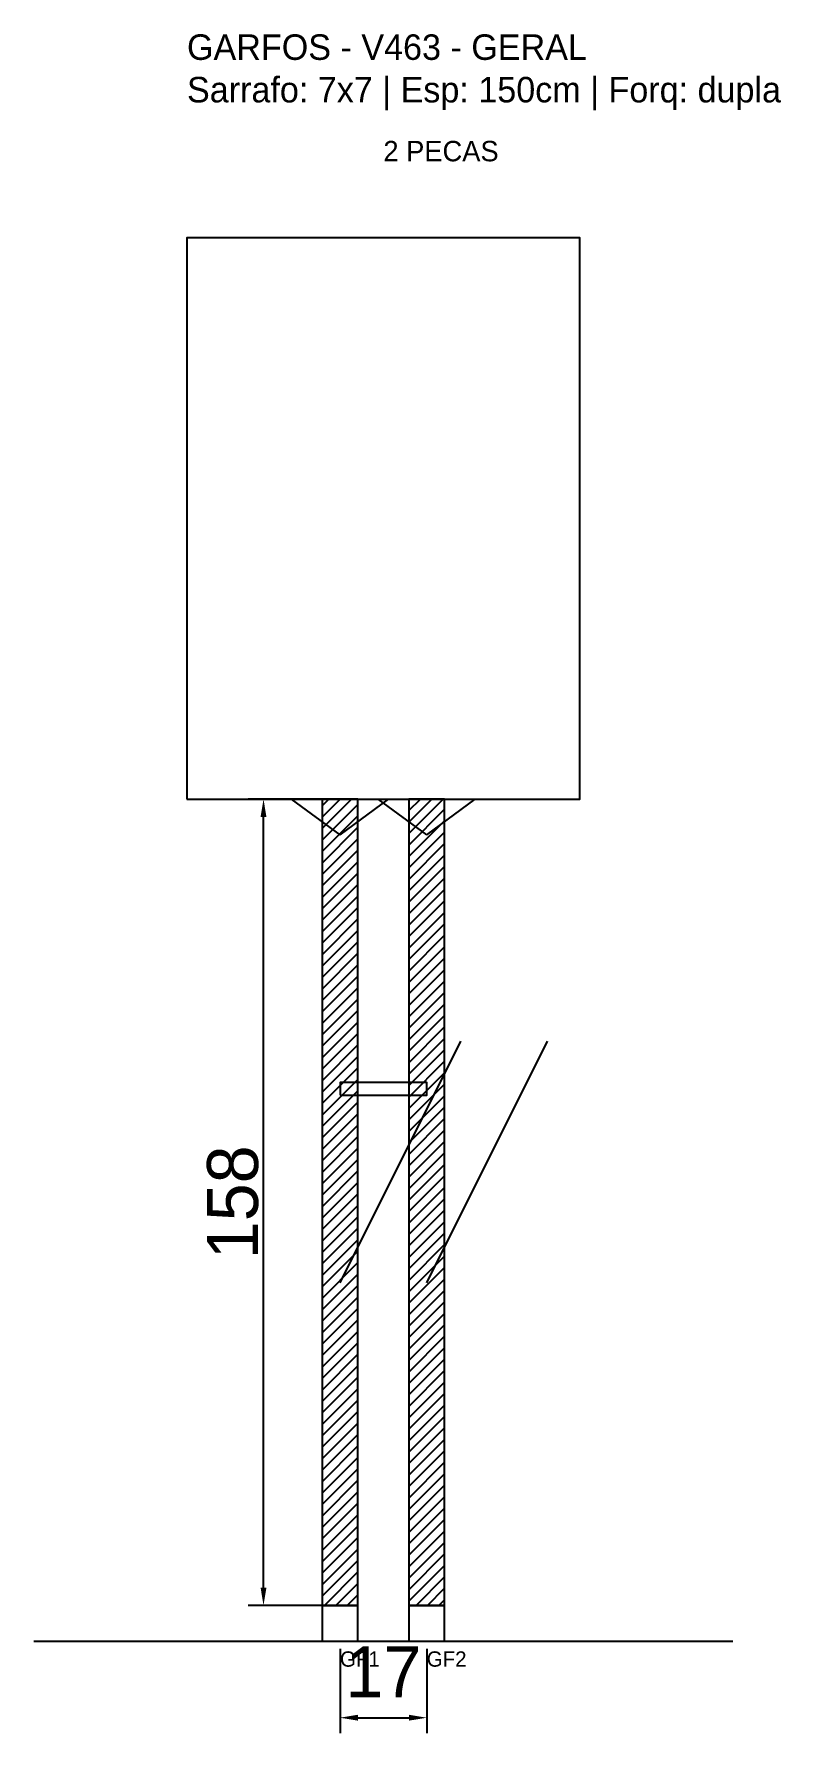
# Model space of a CAD drawing. Header units: metres. Extents: x -30 to 116, y -25 to 308.
import ezdxf

# ---------------------------------------------------------------- set-up
doc = ezdxf.new("R2010")
doc.units = ezdxf.units.M
for name, color, linetype in [('BARRA_ANCORAGEM', 1, 'Continuous'), ('COTA', 241, 'Continuous'), ('GARFOS OK', 3, 'Continuous'), ('NOME DA VIGA', 6, 'Continuous'), ('SARR_7x7', 40, 'Continuous'), ('TIRAS REESCORAMENTO', 252, 'Continuous'), ('VIGAS', 3, 'Continuous')]:
    doc.layers.add(name, color=color, linetype=linetype)
doc.dimstyles.new('EZ DXF', dxfattribs={"dimtxt": 10, "dimasz": 3.5, "dimexe": 3, "dimexo": 1.5, "dimgap": 1, "dimtad": 1, "dimdec": 1, "dimdsep": 46, "dimcen": 2.5, "dimazin": 3, "dimtfac": 1, "dimtmove": 0, "dimatfit": 3})

msp = doc.modelspace()

# ---------------------------------------------------------------- hatches: boundary and pattern name
at = {"layer": 'COTA'}
h = msp.add_hatch(dxfattribs=at)
h.set_pattern_fill('ANSI31', scale=0.5)
h.paths.add_polyline_path([(26.5, 0), (33.5, 0), (33.5, 158), (26.5, 158)])
h = msp.add_hatch(dxfattribs=at)
h.set_pattern_fill('ANSI31', scale=0.5)
h.paths.add_polyline_path([(43.5, 0), (50.5, 0), (50.5, 158), (43.5, 158)])

# ---------------------------------------------------------------- linework, layer by layer
at = {"layer": 'BARRA_ANCORAGEM'}
for p, q in [((30, 63.2), (53.7, 110.6)), ((47, 63.2), (70.7, 110.6))]:
    msp.add_line(p, q, dxfattribs=at)
at = {"layer": 'GARFOS OK'}
for p, q in [((30, 151), (20.5, 158)), ((20.5, 158), (39.5, 158)), ((30, 151), (39.5, 158)), ((47, 151), (37.5, 158)), ((37.5, 158), (56.5, 158)), ((47, 151), (56.5, 158))]:
    msp.add_line(p, q, dxfattribs=at)
at = {"layer": 'GARFOS OK', "linetype": 'CONTINUOUS'}
msp.add_line((-30, -7), (107, -7), dxfattribs=at)
at = {"layer": 'GARFOS OK'}
for points in [[(26.5, 0), (33.5, 0), (33.5, 158), (26.5, 158), (26.5, 0)], [(43.5, 0), (50.5, 0), (50.5, 158), (43.5, 158), (43.5, 0)]]:
    msp.add_lwpolyline(points, dxfattribs=at)
at = {"layer": 'SARR_7x7'}
for points in [[(26.5, -7), (33.5, -7), (33.5, 0), (26.5, 0), (26.5, -7)], [(43.5, -7), (50.5, -7), (50.5, 0), (43.5, 0), (43.5, -7)]]:
    msp.add_lwpolyline(points, dxfattribs=at)
at = {"layer": 'TIRAS REESCORAMENTO'}
msp.add_lwpolyline([(30, 100), (47, 100), (47, 102.5), (30, 102.5), (30, 100)], dxfattribs=at)
at = {"layer": 'VIGAS'}
msp.add_lwpolyline([(0, 158), (77, 158), (77, 268), (0, 268), (0, 158)], dxfattribs=at)

# ---------------------------------------------------------------- texts
at = {"layer": 'NOME DA VIGA'}
for s, height, p in [('2 PECAS', 4, (38.5, 283)), ('GF1', 3, (30, -12)), ('GF2', 3, (47, -12))]:
    msp.add_text(s, height=height, dxfattribs=at).set_placement(p)
at = {"layer": 'NOME DA VIGA', "insert": (0, 293), "char_height": 5, "attachment_point": 7}
msp.add_mtext('GARFOS - V463 - GERAL\\PSarrafo: 7x7 | Esp: 150cm | Forq: dupla', dxfattribs=at)

# ---------------------------------------------------------------- dimensions: what is measured, and where the dimension line sits
at = {"layer": 'COTA'}
msp.add_linear_dim(base=(15, 0), p1=(30, 0), p2=(30, 158), angle=90, dimstyle='EZ DXF', dxfattribs=at).render()
msp.add_linear_dim(base=(30, -22), p1=(30, -7), p2=(47, -7), dimstyle='EZ DXF', dxfattribs=at).render()

doc.saveas('drawing.dxf')
